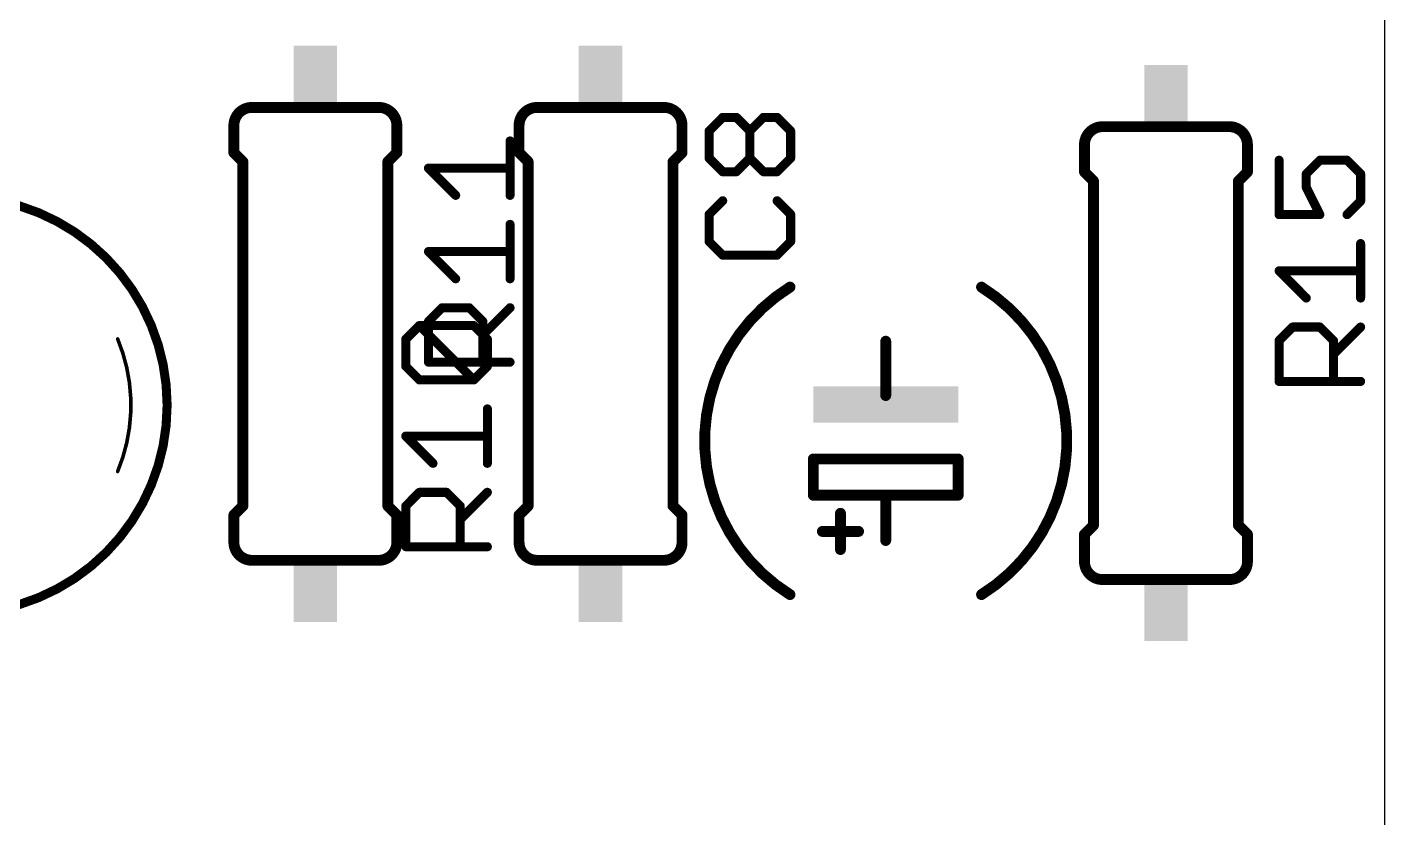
# Model space of a CAD drawing. Extents: x 0 to 70, y -10.8 to 60.8.
# Drawn here: x 50.96 to 70, y 25.21 to 36.3 of the extents above; entities that cross this region are included whole.
import ezdxf

# ---------------------------------------------------------------- set-up
doc = ezdxf.new("R2010")
doc.units = 0
for name, color, linetype in [('20', 7, 'CONTINUOUS'), ('21', 253, 'CONTINUOUS'), ('25', 253, 'CONTINUOUS')]:
    doc.layers.add(name, color=color, linetype=linetype)

# ---------------------------------------------------------------- blocks, each defined once
blk = doc.blocks.new('RECT')
blk.add_solid([(-0.5, -0.5), (0.5, -0.5), (-0.5, 0.5), (0.5, 0.5)])

msp = doc.modelspace()

# ---------------------------------------------------------------- linework, layer by layer
at = {"layer": '20'}
msp.add_line((70, 0), (70, 50), dxfattribs=at)
at = {"layer": '21'}
for points, const_width in [([(54.111, 35.175, 0.4142), (53.857, 34.921)], 0.1524), ([(54.111, 35.2131, 1), (54.111, 35.1369)], 0.0762), ([(54.111, 35.1369, 1), (54.111, 35.2131)], 0.0762), ([(56.143, 34.921, 0.4142), (55.889, 35.175)], 0.1524), ([(55.889, 35.2131, 1), (55.889, 35.1369)], 0.0762), ([(55.889, 35.1369, 1), (55.889, 35.2131)], 0.0762), ([(58.111, 35.175, 0.4142), (57.857, 34.921)], 0.1524), ([(58.111, 35.2131, 1), (58.111, 35.1369)], 0.0762), ([(58.111, 35.1369, 1), (58.111, 35.2131)], 0.0762), ([(60.143, 34.921, 0.4142), (59.889, 35.175)], 0.1524), ([(59.889, 35.2131, 1), (59.889, 35.1369)], 0.0762), ([(59.889, 35.1369, 1), (59.889, 35.2131)], 0.0762), ([(53.8951, 34.921, 1), (53.8189, 34.921)], 0.0762), ([(53.8189, 34.921, 1), (53.8951, 34.921)], 0.0762), ([(56.1811, 34.921, 1), (56.1049, 34.921)], 0.0762), ([(56.1049, 34.921, 1), (56.1811, 34.921)], 0.0762), ([(57.8951, 34.921, 1), (57.8189, 34.921)], 0.0762), ([(57.8189, 34.921, 1), (57.8951, 34.921)], 0.0762), ([(60.1811, 34.921, 1), (60.1049, 34.921)], 0.0762), ([(60.1049, 34.921, 1), (60.1811, 34.921)], 0.0762), ([(66.041, 34.905, 0.4142), (65.787, 34.651)], 0.1524), ([(66.041, 34.9431, 1), (66.041, 34.8669)], 0.0762), ([(66.041, 34.8669, 1), (66.041, 34.9431)], 0.0762), ([(68.073, 34.651, 0.4142), (67.819, 34.905)], 0.1524), ([(67.819, 34.9431, 1), (67.819, 34.8669)], 0.0762), ([(67.819, 34.8669, 1), (67.819, 34.9431)], 0.0762), ([(65.8251, 34.651, 1), (65.7489, 34.651)], 0.0762), ([(65.7489, 34.651, 1), (65.8251, 34.651)], 0.0762), ([(68.1111, 34.651, 1), (68.0349, 34.651)], 0.0762), ([(68.0349, 34.651, 1), (68.1111, 34.651)], 0.0762), ([(53.8189, 34.54, 1), (53.8951, 34.54)], 0.0762), ([(53.8839, 34.5669, 1), (53.8301, 34.5131)], 0.0762), ([(54.0221, 34.413, 1), (53.9459, 34.413)], 0.0762), ([(53.9571, 34.3861, 1), (54.0109, 34.4399)], 0.0762), ([(56.0541, 34.413, 1), (55.9779, 34.413)], 0.0762), ([(55.9891, 34.4399, 1), (56.0429, 34.3861)], 0.0762), ([(56.1049, 34.54, 1), (56.1811, 34.54)], 0.0762), ([(56.1699, 34.5131, 1), (56.1161, 34.5669)], 0.0762), ([(57.8189, 34.54, 1), (57.8951, 34.54)], 0.0762), ([(57.8839, 34.5669, 1), (57.8301, 34.5131)], 0.0762), ([(58.0221, 34.413, 1), (57.9459, 34.413)], 0.0762), ([(57.9571, 34.3861, 1), (58.0109, 34.4399)], 0.0762), ([(60.0541, 34.413, 1), (59.9779, 34.413)], 0.0762), ([(59.9891, 34.4399, 1), (60.0429, 34.3861)], 0.0762), ([(60.1049, 34.54, 1), (60.1811, 34.54)], 0.0762), ([(60.1699, 34.5131, 1), (60.1161, 34.5669)], 0.0762), ([(65.7489, 34.27, 1), (65.8251, 34.27)], 0.0762), ([(65.8139, 34.2969, 1), (65.7601, 34.2431)], 0.0762), ([(68.0349, 34.27, 1), (68.1111, 34.27)], 0.0762), ([(68.0999, 34.2431, 1), (68.0461, 34.2969)], 0.0762), ([(65.9521, 34.143, 1), (65.8759, 34.143)], 0.0762), ([(65.8871, 34.1161, 1), (65.9409, 34.1699)], 0.0762), ([(67.9841, 34.143, 1), (67.9079, 34.143)], 0.0762), ([(67.9191, 34.1699, 1), (67.9729, 34.1161)], 0.0762), ([(50, 28.079, 1), (50, 33.921, 1), (50, 28.079)], 0.127), ([(61.6568, 32.6557, 0.5551), (61.6568, 28.3443)], 0.1524), ([(61.6769, 32.6234, 1), (61.6367, 32.688)], 0.0762), ([(64.3432, 28.3443, 0.5551), (64.3432, 32.6557)], 0.1524), ([(64.3633, 32.688, 1), (64.3231, 32.6234)], 0.0762), ([(52.227, 30.0711, 0.2002), (52.227, 31.9289)], 0.0508), ([(52.2387, 31.9338, 1), (52.2153, 31.924)], 0.0254), ([(63.0381, 31.897, 1), (62.9619, 31.897)], 0.0762), ([(62.9619, 31.135, 1), (63.0381, 31.135)], 0.0762), ([(61.984, 30.2841, 1), (61.984, 30.2079)], 0.0762), ([(62.0221, 30.246, 1), (61.9459, 30.246)], 0.0762), ([(64.0541, 30.246, 1), (63.9779, 30.246)], 0.0762), ([(64.016, 30.2079, 1), (64.016, 30.2841)], 0.0762), ([(52.2153, 30.076, 1), (52.2387, 30.0662)], 0.0254), ([(61.984, 29.7761, 1), (61.984, 29.6999)], 0.0762), ([(61.9459, 29.738, 1), (62.0221, 29.738)], 0.0762), ([(63.0381, 29.738, 1), (62.9619, 29.738)], 0.0762), ([(63, 29.7761, 1), (63, 29.6999)], 0.0762), ([(63, 29.6999, 1), (63, 29.7761)], 0.0762), ([(63.9779, 29.738, 1), (64.0541, 29.738)], 0.0762), ([(64.016, 29.6999, 1), (64.016, 29.7761)], 0.0762), ([(53.8951, 29.46, 1), (53.8189, 29.46)], 0.0762), ([(53.8301, 29.4869, 1), (53.8839, 29.4331)], 0.0762), ([(53.9459, 29.587, 1), (54.0221, 29.587)], 0.0762), ([(54.0109, 29.5601, 1), (53.9571, 29.6139)], 0.0762), ([(55.9779, 29.587, 1), (56.0541, 29.587)], 0.0762), ([(56.0429, 29.6139, 1), (55.9891, 29.5601)], 0.0762), ([(56.1811, 29.46, 1), (56.1049, 29.46)], 0.0762), ([(56.1161, 29.4331, 1), (56.1699, 29.4869)], 0.0762), ([(57.8951, 29.46, 1), (57.8189, 29.46)], 0.0762), ([(57.8301, 29.4869, 1), (57.8839, 29.4331)], 0.0762), ([(57.9459, 29.587, 1), (58.0221, 29.587)], 0.0762), ([(58.0109, 29.5601, 1), (57.9571, 29.6139)], 0.0762), ([(59.9779, 29.587, 1), (60.0541, 29.587)], 0.0762), ([(60.0429, 29.6139, 1), (59.9891, 29.5601)], 0.0762), ([(60.1811, 29.46, 1), (60.1049, 29.46)], 0.0762), ([(60.1161, 29.4331, 1), (60.1699, 29.4869)], 0.0762), ([(62.4031, 29.484, 1), (62.3269, 29.484)], 0.0762), ([(65.8759, 29.317, 1), (65.9521, 29.317)], 0.0762), ([(65.9409, 29.2901, 1), (65.8871, 29.3439)], 0.0762), ([(67.9079, 29.317, 1), (67.9841, 29.317)], 0.0762), ([(67.9729, 29.3439, 1), (67.9191, 29.2901)], 0.0762), ([(53.857, 29.079, 0.4142), (54.111, 28.825)], 0.1524), ([(53.8951, 29.079, 1), (53.8189, 29.079)], 0.0762), ([(55.889, 28.825, 0.4142), (56.143, 29.079)], 0.1524), ([(56.1811, 29.079, 1), (56.1049, 29.079)], 0.0762), ([(57.857, 29.079, 0.4142), (58.111, 28.825)], 0.1524), ([(57.8951, 29.079, 1), (57.8189, 29.079)], 0.0762), ([(59.889, 28.825, 0.4142), (60.143, 29.079)], 0.1524), ([(60.1811, 29.079, 1), (60.1049, 29.079)], 0.0762), ([(62.111, 29.2681, 1), (62.111, 29.1919)], 0.0762), ([(62.619, 29.1919, 1), (62.619, 29.2681)], 0.0762), ([(62.9619, 29.103, 1), (63.0381, 29.103)], 0.0762), ([(65.8251, 29.19, 1), (65.7489, 29.19)], 0.0762), ([(65.7601, 29.2169, 1), (65.8139, 29.1631)], 0.0762), ([(68.1111, 29.19, 1), (68.0349, 29.19)], 0.0762), ([(68.0461, 29.1631, 1), (68.0999, 29.2169)], 0.0762), ([(53.8189, 29.079, 1), (53.8951, 29.079)], 0.0762), ([(56.1049, 29.079, 1), (56.1811, 29.079)], 0.0762), ([(57.8189, 29.079, 1), (57.8951, 29.079)], 0.0762), ([(60.1049, 29.079, 1), (60.1811, 29.079)], 0.0762), ([(62.3269, 28.976, 1), (62.4031, 28.976)], 0.0762), ([(54.111, 28.8631, 1), (54.111, 28.7869)], 0.0762), ([(54.111, 28.7869, 1), (54.111, 28.8631)], 0.0762), ([(55.889, 28.8631, 1), (55.889, 28.7869)], 0.0762), ([(55.889, 28.7869, 1), (55.889, 28.8631)], 0.0762), ([(58.111, 28.8631, 1), (58.111, 28.7869)], 0.0762), ([(58.111, 28.7869, 1), (58.111, 28.8631)], 0.0762), ([(59.889, 28.8631, 1), (59.889, 28.7869)], 0.0762), ([(59.889, 28.7869, 1), (59.889, 28.8631)], 0.0762), ([(65.787, 28.809, 0.4142), (66.041, 28.555)], 0.1524), ([(65.8251, 28.809, 1), (65.7489, 28.809)], 0.0762), ([(65.7489, 28.809, 1), (65.8251, 28.809)], 0.0762), ([(67.819, 28.555, 0.4142), (68.073, 28.809)], 0.1524), ([(68.1111, 28.809, 1), (68.0349, 28.809)], 0.0762), ([(68.0349, 28.809, 1), (68.1111, 28.809)], 0.0762), ([(66.041, 28.5931, 1), (66.041, 28.5169)], 0.0762), ([(66.041, 28.5169, 1), (66.041, 28.5931)], 0.0762), ([(67.819, 28.5931, 1), (67.819, 28.5169)], 0.0762), ([(67.819, 28.5169, 1), (67.819, 28.5931)], 0.0762), ([(61.6367, 28.312, 1), (61.6769, 28.3766)], 0.0762), ([(64.3231, 28.3766, 1), (64.3633, 28.312)], 0.0762)]:
    msp.add_lwpolyline(points, format="xyb", dxfattribs=dict(at, const_width=const_width))
at = {"layer": '21', "const_width": 0.1524}
for points in [[(54.111, 35.175), (55.889, 35.175)], [(59.889, 35.175), (58.111, 35.175)], [(53.857, 34.921), (53.857, 34.54)], [(56.143, 34.921), (56.143, 34.54)], [(57.857, 34.921), (57.857, 34.54)], [(60.143, 34.921), (60.143, 34.54)], [(66.041, 34.905), (67.819, 34.905)], [(65.787, 34.651), (65.787, 34.27)], [(68.073, 34.651), (68.073, 34.27)], [(53.984, 34.413), (53.857, 34.54)], [(53.984, 29.587), (53.984, 34.413)], [(56.016, 34.413), (56.143, 34.54)], [(56.016, 29.587), (56.016, 34.413)], [(57.984, 34.413), (57.857, 34.54)], [(57.984, 34.413), (57.984, 29.587)], [(60.016, 34.413), (60.143, 34.54)], [(60.016, 34.413), (60.016, 29.587)], [(65.914, 34.143), (65.787, 34.27)], [(67.946, 34.143), (68.073, 34.27)], [(65.914, 29.317), (65.914, 34.143)], [(67.946, 29.317), (67.946, 34.143)], [(63, 31.135), (63, 31.897)], [(64.016, 30.246), (61.984, 30.246)], [(61.984, 30.246), (61.984, 29.738)], [(64.016, 29.738), (64.016, 30.246)], [(61.984, 29.738), (63, 29.738)], [(63, 29.103), (63, 29.738)], [(63, 29.738), (64.016, 29.738)], [(53.984, 29.587), (53.857, 29.46)], [(53.857, 29.079), (53.857, 29.46)], [(56.016, 29.587), (56.143, 29.46)], [(56.143, 29.079), (56.143, 29.46)], [(57.984, 29.587), (57.857, 29.46)], [(57.857, 29.079), (57.857, 29.46)], [(60.016, 29.587), (60.143, 29.46)], [(60.143, 29.079), (60.143, 29.46)], [(62.365, 28.976), (62.365, 29.484)], [(65.914, 29.317), (65.787, 29.19)], [(67.946, 29.317), (68.073, 29.19)], [(62.619, 29.23), (62.111, 29.23)], [(65.787, 28.809), (65.787, 29.19)], [(68.073, 28.809), (68.073, 29.19)], [(54.111, 28.825), (55.889, 28.825)], [(59.889, 28.825), (58.111, 28.825)], [(66.041, 28.555), (67.819, 28.555)]]:
    msp.add_lwpolyline(points, dxfattribs=at)
at = {"layer": '25', "const_width": 0.127}
for points in [[(60.5226, 34.8447), (60.7132, 35.0354)], [(60.7132, 35.0354), (60.9039, 35.0354)], [(60.9039, 35.0354), (61.0946, 34.8447)], [(61.0946, 34.8447), (61.2852, 35.0354)], [(61.2852, 35.0354), (61.4759, 35.0354)], [(61.4759, 35.0354), (61.6665, 34.8447)], [(60.5226, 34.4634), (60.5226, 34.8447)], [(61.0946, 34.4634), (61.0946, 34.8447)], [(61.6665, 34.8447), (61.6665, 34.4634)], [(57.7305, 33.942), (57.7305, 34.7046)], [(60.7132, 34.2728), (60.5226, 34.4634)], [(61.0946, 34.4634), (60.9039, 34.2728)], [(61.2852, 34.2728), (61.0946, 34.4634)], [(61.6665, 34.4634), (61.4759, 34.2728)], [(68.5166, 34.4346), (68.5166, 33.672)], [(68.8979, 34.2439), (69.0886, 34.4346)], [(69.0886, 34.4346), (69.4699, 34.4346)], [(69.4699, 34.4346), (69.6605, 34.2439)], [(56.9679, 33.942), (56.5866, 34.3233)], [(56.5866, 34.3233), (57.7305, 34.3233)], [(60.9039, 34.2728), (60.7132, 34.2728)], [(61.4759, 34.2728), (61.2852, 34.2728)], [(68.8979, 34.0533), (68.8979, 34.2439)], [(69.6605, 34.2439), (69.6605, 33.8626)], [(69.0886, 33.672), (68.8979, 34.0533)], [(60.7132, 33.8661), (60.5226, 33.6754)], [(61.6665, 33.6754), (61.4759, 33.8661)], [(69.6605, 33.8626), (69.4699, 33.672)], [(60.5226, 33.6754), (60.5226, 33.2941)], [(61.6665, 33.2941), (61.6665, 33.6754)], [(68.5166, 33.672), (69.0886, 33.672)], [(57.7305, 32.7727), (57.7305, 33.5353)], [(60.5226, 33.2941), (60.7132, 33.1035)], [(61.4759, 33.1035), (61.6665, 33.2941)], [(69.6605, 32.5027), (69.6605, 33.2653)], [(56.9679, 32.7727), (56.5866, 33.154)], [(56.5866, 33.154), (57.7305, 33.154)], [(60.7132, 33.1035), (61.4759, 33.1035)], [(68.8979, 32.5027), (68.5166, 32.884)], [(68.5166, 32.884), (69.6605, 32.884)], [(56.5866, 32.1753), (56.7772, 32.366)], [(56.7772, 32.366), (57.1586, 32.366)], [(57.1586, 32.366), (57.3492, 32.1753)], [(57.3492, 31.9847), (57.7305, 32.366)], [(56.5866, 31.6034), (56.5866, 32.1753)], [(57.3492, 32.1753), (57.3492, 31.6034)], [(56.2686, 31.926), (56.4592, 32.1167)], [(56.4592, 32.1167), (57.2219, 32.1167)], [(57.2219, 31.3541), (56.4592, 32.1167)], [(57.2219, 32.1167), (57.4125, 31.926)], [(68.5166, 31.9053), (68.7072, 32.096)], [(68.7072, 32.096), (69.0886, 32.096)], [(69.0886, 32.096), (69.2792, 31.9053)], [(69.2792, 31.7147), (69.6605, 32.096)], [(56.2686, 31.5447), (56.2686, 31.926)], [(57.4125, 31.926), (57.4125, 31.5447)], [(68.5166, 31.3334), (68.5166, 31.9053)], [(69.2792, 31.9053), (69.2792, 31.3334)], [(57.7305, 31.6034), (56.5866, 31.6034)], [(56.4592, 31.3541), (56.2686, 31.5447)], [(57.4125, 31.5447), (57.2219, 31.3541)], [(57.2219, 31.3541), (56.4592, 31.3541)], [(69.6605, 31.3334), (68.5166, 31.3334)], [(57.4125, 30.1848), (57.4125, 30.9474)], [(56.6499, 30.1848), (56.2686, 30.5661)], [(56.2686, 30.5661), (57.4125, 30.5661)], [(56.2686, 29.5874), (56.4592, 29.7781)], [(56.4592, 29.7781), (56.8406, 29.7781)], [(56.8406, 29.7781), (57.0312, 29.5874)], [(57.0312, 29.3968), (57.4125, 29.7781)], [(56.2686, 29.0155), (56.2686, 29.5874)], [(57.0312, 29.5874), (57.0312, 29.0155)], [(57.4125, 29.0155), (56.2686, 29.0155)]]:
    msp.add_lwpolyline(points, dxfattribs=at)
at = {"layer": '25', "const_width": 0.0635}
for points in [[(60.7132, 35.0672, 1), (60.7132, 35.0037)], [(60.7357, 35.013, 1), (60.6907, 35.0578)], [(60.9264, 35.0579, 1), (60.8814, 35.0129)], [(60.9039, 35.0037, 1), (60.9039, 35.0672)], [(61.2852, 35.0672, 1), (61.2852, 35.0037)], [(61.3077, 35.013, 1), (61.2627, 35.0578)], [(61.4984, 35.0578, 1), (61.4534, 35.013)], [(61.4759, 35.0037, 1), (61.4759, 35.0672)], [(60.5544, 34.8447, 1), (60.4909, 34.8447)], [(60.5001, 34.8671, 1), (60.5451, 34.8223)], [(61.1264, 34.8447, 1), (61.0628, 34.8447)], [(61.0721, 34.8671, 1), (61.1171, 34.8223)], [(61.0721, 34.8222, 1), (61.1171, 34.8672)], [(61.6983, 34.8447, 1), (61.6348, 34.8447)], [(61.644, 34.8223, 1), (61.689, 34.8671)], [(57.7623, 34.7046, 1), (57.6987, 34.7046)], [(60.5451, 34.4859, 1), (60.5001, 34.4409)], [(60.4909, 34.4634, 1), (60.5544, 34.4634)], [(61.1171, 34.4859, 1), (61.0721, 34.4409)], [(61.0628, 34.4634, 1), (61.1264, 34.4634)], [(61.117, 34.4409, 1), (61.0722, 34.4859)], [(61.6348, 34.4634, 1), (61.6983, 34.4634)], [(61.689, 34.4409, 1), (61.644, 34.4859)], [(68.5483, 34.4346, 1), (68.4848, 34.4346)], [(69.0886, 34.4664, 1), (69.0886, 34.4029)], [(69.1111, 34.4121, 1), (69.0661, 34.4571)], [(69.4924, 34.457, 1), (69.4474, 34.4122)], [(69.4699, 34.4029, 1), (69.4699, 34.4664)], [(56.6091, 34.3458, 1), (56.5641, 34.3008)], [(56.5866, 34.3551, 1), (56.5866, 34.2916)], [(57.7305, 34.2916, 1), (57.7305, 34.3551)], [(60.7132, 34.3046, 1), (60.7132, 34.2411)], [(60.6907, 34.2503, 1), (60.7357, 34.2953)], [(60.8815, 34.2953, 1), (60.9263, 34.2503)], [(60.9039, 34.2411, 1), (60.9039, 34.3046)], [(61.2852, 34.3046, 1), (61.2852, 34.2411)], [(61.2627, 34.2503, 1), (61.3077, 34.2953)], [(61.4534, 34.2953, 1), (61.4984, 34.2503)], [(61.4759, 34.2411, 1), (61.4759, 34.3046)], [(68.8754, 34.2664, 1), (68.9204, 34.2214)], [(68.9297, 34.2439, 1), (68.8662, 34.2439)], [(69.6923, 34.2439, 1), (69.6287, 34.2439)], [(69.638, 34.2215, 1), (69.683, 34.2663)], [(68.9263, 34.0675, 1), (68.8695, 34.0391)], [(56.9454, 33.9195, 1), (56.9904, 33.9645)], [(57.6987, 33.942, 1), (57.7623, 33.942)], [(60.7357, 33.8437, 1), (60.6907, 33.8885)], [(61.4984, 33.8885, 1), (61.4534, 33.8437)], [(68.8662, 34.0533, 1), (68.9297, 34.0533)], [(69.683, 33.8401, 1), (69.638, 33.8851)], [(60.5544, 33.6754, 1), (60.4909, 33.6754)], [(60.5001, 33.6978, 1), (60.5451, 33.653)], [(61.6983, 33.6754, 1), (61.6348, 33.6754)], [(61.644, 33.653, 1), (61.689, 33.6978)], [(68.5166, 33.7038, 1), (68.5166, 33.6403)], [(69.0602, 33.6578, 1), (69.117, 33.6862)], [(69.0886, 33.6403, 1), (69.0886, 33.7038)], [(69.4474, 33.6945, 1), (69.4924, 33.6495)], [(69.6287, 33.8626, 1), (69.6923, 33.8626)], [(57.7623, 33.5353, 1), (57.6987, 33.5353)], [(68.4848, 33.672, 1), (68.5483, 33.672)], [(60.5451, 33.3166, 1), (60.5001, 33.2716)], [(60.4909, 33.2941, 1), (60.5544, 33.2941)], [(61.6348, 33.2941, 1), (61.6983, 33.2941)], [(61.689, 33.2716, 1), (61.644, 33.3166)], [(69.6923, 33.2653, 1), (69.6287, 33.2653)], [(56.6091, 33.1765, 1), (56.5641, 33.1315)], [(56.5866, 33.1858, 1), (56.5866, 33.1223)], [(57.7305, 33.1223, 1), (57.7305, 33.1858)], [(60.7132, 33.1353, 1), (60.7132, 33.0718)], [(60.6907, 33.081, 1), (60.7357, 33.126)], [(61.4534, 33.126, 1), (61.4984, 33.081)], [(61.4759, 33.0718, 1), (61.4759, 33.1353)], [(68.5391, 32.9065, 1), (68.4941, 32.8615)], [(68.5166, 32.9158, 1), (68.5166, 32.8522)], [(69.6605, 32.8522, 1), (69.6605, 32.9158)], [(56.9454, 32.7502, 1), (56.9904, 32.7952)], [(57.6987, 32.7727, 1), (57.7623, 32.7727)], [(56.7772, 32.3978, 1), (56.7772, 32.3342)], [(56.7997, 32.3436, 1), (56.7547, 32.3884)], [(57.1811, 32.3884, 1), (57.1361, 32.3436)], [(57.1586, 32.3342, 1), (57.1586, 32.3978)], [(57.753, 32.3435, 1), (57.708, 32.3885)], [(68.8754, 32.4802, 1), (68.9204, 32.5252)], [(69.6287, 32.5027, 1), (69.6923, 32.5027)], [(56.5641, 32.1977, 1), (56.6091, 32.1529)], [(56.6184, 32.1753, 1), (56.5549, 32.1753)], [(57.381, 32.1753, 1), (57.3175, 32.1753)], [(57.3267, 32.1529, 1), (57.3717, 32.1977)], [(56.4592, 32.1485, 1), (56.4592, 32.0849)], [(56.4816, 32.1392, 1), (56.4368, 32.0942)], [(56.4817, 32.0943, 1), (56.4367, 32.1391)], [(57.2444, 32.1391, 1), (57.1994, 32.0943)], [(57.2219, 32.0849, 1), (57.2219, 32.1485)], [(57.3267, 32.0072, 1), (57.3717, 31.9622)], [(68.7072, 32.1278, 1), (68.7072, 32.0643)], [(68.7297, 32.0736, 1), (68.6847, 32.1184)], [(69.1111, 32.1184, 1), (69.0661, 32.0736)], [(69.0886, 32.0643, 1), (69.0886, 32.1278)], [(69.683, 32.0735, 1), (69.638, 32.1185)], [(56.3004, 31.926, 1), (56.2368, 31.926)], [(56.2461, 31.9484, 1), (56.2911, 31.9036)], [(57.4443, 31.926, 1), (57.3807, 31.926)], [(57.39, 31.9036, 1), (57.435, 31.9484)], [(68.5483, 31.9053, 1), (68.4848, 31.9053)], [(68.4941, 31.9277, 1), (68.5391, 31.8829)], [(69.311, 31.9053, 1), (69.2475, 31.9053)], [(69.2567, 31.8829, 1), (69.3017, 31.9277)], [(56.5866, 31.6351, 1), (56.5866, 31.5717)], [(56.5549, 31.6034, 1), (56.6184, 31.6034)], [(57.3175, 31.6034, 1), (57.381, 31.6034)], [(57.7305, 31.5717, 1), (57.7305, 31.6351)], [(69.2567, 31.7372, 1), (69.3017, 31.6922)], [(56.2911, 31.5672, 1), (56.2461, 31.5222)], [(56.2368, 31.5447, 1), (56.3004, 31.5447)], [(57.3807, 31.5447, 1), (57.4443, 31.5447)], [(57.435, 31.5222, 1), (57.39, 31.5672)], [(56.4592, 31.3859, 1), (56.4592, 31.3224)], [(56.4367, 31.3316, 1), (56.4817, 31.3766)], [(57.1994, 31.3766, 1), (57.2444, 31.3316)], [(57.1995, 31.3316, 1), (57.2443, 31.3766)], [(57.2219, 31.3224, 1), (57.2219, 31.3859)], [(68.5166, 31.3651, 1), (68.5166, 31.3017)], [(68.4848, 31.3334, 1), (68.5483, 31.3334)], [(69.2475, 31.3334, 1), (69.311, 31.3334)], [(69.6605, 31.3017, 1), (69.6605, 31.3651)], [(57.4443, 30.9474, 1), (57.3807, 30.9474)], [(56.2911, 30.5886, 1), (56.2461, 30.5436)], [(56.2686, 30.5979, 1), (56.2686, 30.5344)], [(57.4125, 30.5344, 1), (57.4125, 30.5979)], [(56.6274, 30.1623, 1), (56.6724, 30.2073)], [(57.3807, 30.1848, 1), (57.4443, 30.1848)], [(56.4592, 29.8099, 1), (56.4592, 29.7464)], [(56.4817, 29.7557, 1), (56.4367, 29.8005)], [(56.8631, 29.8005, 1), (56.8181, 29.7557)], [(56.8406, 29.7464, 1), (56.8406, 29.8099)], [(57.435, 29.7556, 1), (57.39, 29.8006)], [(56.3004, 29.5874, 1), (56.2368, 29.5874)], [(56.2461, 29.6098, 1), (56.2911, 29.565)], [(57.063, 29.5874, 1), (56.9995, 29.5874)], [(57.0087, 29.565, 1), (57.0537, 29.6098)], [(57.0087, 29.4193, 1), (57.0537, 29.3743)], [(56.2368, 29.0155, 1), (56.3004, 29.0155)], [(56.2686, 29.0473, 1), (56.2686, 28.9838)], [(56.9995, 29.0155, 1), (57.063, 29.0155)], [(57.4125, 28.9838, 1), (57.4125, 29.0473)]]:
    msp.add_lwpolyline(points, format="xyb", dxfattribs=at)

# ---------------------------------------------------------------- block references
at = {"layer": '21'}
for p, xscale, yscale, rotation in [((55, 35.6068), 0.8636, 0.6096, 270), ((59, 35.6068), 0.8636, 0.6096, 90), ((66.93, 35.3368), 0.8636, 0.6096, 270), ((63, 31.008), 0.508, 2.032, 90), ((55, 28.3932), 0.8636, 0.6096, 270), ((59, 28.3932), 0.8636, 0.6096, 90), ((66.93, 28.1232), 0.8636, 0.6096, 270)]:
    msp.add_blockref('RECT', p, dxfattribs=dict(at, xscale=xscale, yscale=yscale, rotation=rotation))

doc.saveas('drawing.dxf')
